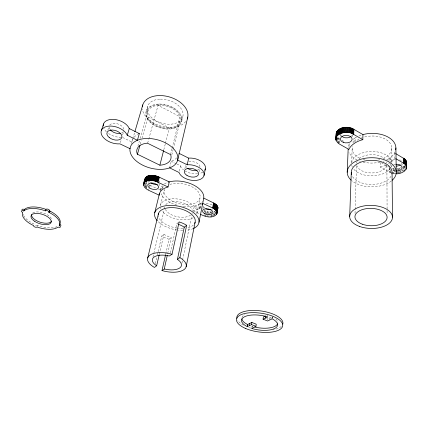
<?xml version="1.0" encoding="UTF-8"?>
<svg xmlns="http://www.w3.org/2000/svg" width="428" height="428" viewBox="0 0 428 428"><rect width="100%" height="100%" fill="white"/><g stroke="black" fill="none" stroke-linecap="round" stroke-linejoin="round"><path stroke-width="0.32" stroke-dasharray="2.14 1.6" d="M391.294 172.992L380.278 167.07L380.294 162.068M355.026 213.369L355.128 210.057M355.144 209.394L356.476 165.706M355.165 141.609L355.288 137.816A23.856 14.846 -0.9 0 1 356.454 137.137M354.074 142.331L354.202 138.544L355.288 137.816M351.645 162.319L352.148 148.441M353.057 143.091L353.191 139.309L354.202 138.544M352.244 136.671L352.314 134.772M349.013 146.89L349.109 144.38L348.001 143.755M339.495 142.808L339.688 139.041L337.232 136.981L337.061 140.127M340.495 136.339L340.592 134.451M338.04 143.113L338.307 138.089M338.473 143.45L338.735 138.426M338.939 143.765L339.195 138.742M337.387 140.507L337.553 137.367M337.644 142.759L337.911 137.736M160.42 190.305L160.495 189.502A22.069 12.241 12.5 0 1 162.271 185.822L161.335 189.615M271.983 318.94L272.224 316.741L267.773 318.807L266.665 318.352M272.278 318.282L272.401 317.18M269.833 319.919L270.073 317.726M267.586 315.976L267.709 314.874M267.65 319.903L267.773 318.807M251.814 327.334L252.162 326.168L251.964 327.768M271.941 318.427L272.224 316.741M215.279 214.011L215.621 212.133M215.755 213.171L216.21 210.656M213.422 215.321L214.112 211.56L215.033 211.261L214.118 216.274M213.781 215.808L214.583 211.421M214.77 214.84L215.455 211.079M211.646 216.868L211.988 214.99M212.293 216.167L212.523 214.915M210.651 213.219L210.881 211.972L212.021 211.919M210.528 216.959L210.758 215.707M211.223 213.208L211.459 211.956M211.095 216.926L211.443 215.049M211.555 214.423L211.903 212.545M208.527 215L209.115 211.876L210.881 211.972M208.773 216.926L209.008 215.68M209.126 215.054L209.709 211.93M210.068 213.208L210.298 211.962M207.575 213.577L207.928 211.705L209.115 211.876M207.575 216.798L208.522 211.801M205.215 216.284L205.456 215.038M205.579 214.412L206.173 211.293L203.996 210.474M205.798 216.445L206.034 215.198M206.157 214.572L206.751 211.453L206.173 211.293M206.981 213.46L207.339 211.587L206.751 211.453M204.274 211.956L204.52 210.704M204.092 215.915L204.333 214.663M204.814 212.17L205.055 210.918M205.247 212.989L205.611 211.116M202.915 208.944L203.53 205.804M200.379 208.789L194.344 205.975L193.317 210.977L194.232 210.747A22.192 12.161 12.4 0 0 199.036 208.607L200.47 207.452L201.47 202.407A22.069 12.241 12.5 0 0 202.583 201.096M199.036 208.607L200.042 203.573L201.47 202.407M199.79 208.045L200.796 203.011M196.885 213.47L199.978 198.1M181.932 263.113L182.467 260.518M182.601 259.871L191.712 215.739M199.057 171.879L199.683 168.867M170.339 252.83L176.737 223.849L179.107 221.923M167.712 253.52L171.296 237.465L170.719 237.31A14.354 7.26 12.2 0 1 164.379 234.533L163.961 234.25L161.763 236.037L157.124 255.901M184.843 168.755L185.656 165.149M165.754 253.938L169.065 239.225L171.296 237.465M159.339 254.189L163.961 234.25M179.279 171.2L180.525 165.813L177.042 164.111M155.327 263.589L156.974 256.538M152.978 256.966L164.191 209.79M164.341 209.142L164.957 206.558A14.033 7.495 12.4 0 0 164.908 207.543M181.633 121.622L182.81 116.737M171.805 154.947L173.067 149.752M173.228 149.105L180.038 121.194M160.575 204.937L164.288 189.647A18.345 10.176 12.5 0 0 184.725 204.589A18.345 10.176 12.5 0 0 198.373 191.926A18.345 10.176 12.5 0 0 169.788 184.543M169.638 167.867L171.237 161.276L171.847 161.046A24.353 14.67 15.3 0 0 177.224 157.311M161.961 188.973L162.742 185.806M170.585 154.46L171.997 148.693M172.158 148.051L179.862 116.662L158.076 105.304L148.891 138.651M162.672 188.363L163.143 186.464M160.2 190.61L160.666 188.716M158.997 185.747L159.473 183.847M163.796 149.773L165.272 143.99M165.433 143.348L169.36 127.924L148.002 117.021L142.08 137.902M148.35 190.144L148.682 188.887M149.335 186.367L149.666 185.11L149.142 184.826M149.875 186.635L150.207 185.377L149.666 185.11M146.146 187.967L147.141 184.19M146.397 188.935L147.061 186.415M148.495 182.376L148.826 181.108M144.942 185.907L145.943 182.119M144.899 187.539L146.237 182.494L147.307 183.559M145.226 187.897L146.558 182.852M145.916 186.993L146.916 183.211M144.685 185.533L145.354 183.013M147.649 143.145L148.709 139.293M140.282 144.225L141.363 140.432M137.912 146.098L139.368 141.015M140.095 138.474L147.724 111.783M146.125 111.28L147.526 106.422M131.364 143.626L132.627 139.341M132.814 138.704L134.686 132.327M122.59 134.981L123.895 130.738M120.386 142.636L121.129 140.229M107.824 130.139L109.012 126.511M37.188 226.482L37.552 225.508L38.21 225.743A19.426 9.004 18 0 0 58.251 225.802M37.552 225.508L37.536 225.545A1.792 0.813 17.9 0 1 34.957 225.347M349.478 143.631L349.023 144.562A23.856 14.846 -0.9 0 0 348.248 147.43M403.021 170.826L402.935 167.059L405.054 165.497M395.092 151.812A23.856 14.846 -0.9 0 1 394.643 152.748L394.097 153.663A23.856 14.846 -0.9 0 1 390.042 157.788L387.875 159.173A23.856 14.846 -0.9 0 1 386.693 159.794M388.576 163.838L389.512 163.25M401.32 167.776L396.933 168.659M380.278 167.07L381.428 166.781A23.995 14.787 -0.7 0 0 386.307 165.01M392.481 173.313L395.691 173.688M392.428 168.311L394.316 168.611M207.339 211.587L207.928 211.705M176.737 223.849L177.331 224.01M169.065 239.225L168.52 239.065A19.089 9.651 12.2 0 1 162.191 236.299L161.763 236.037M251.948 326.27L252.659 326.494M193.317 210.977L199.384 213.786M150.207 185.377L156.22 188.181M158.627 189.304L160.436 190.15M122.638 137.5L131.952 142.059L132.017 141.55A24.353 14.67 15.3 0 1 133.017 138.827M171.237 161.276L176.459 163.828M341.908 140.298L344.674 141.866M381.401 162.694L389.154 167.091M180.525 165.813L180.541 165.887A12.813 7.608 12.4 0 0 183.489 169.83M405.402 166.396L405.434 167.658M405.07 166.123L405.097 167.38M404.695 165.839L404.818 170.868M404.305 166.166L404.428 171.195M403.877 166.481L404 171.51M403.422 166.781L403.508 170.547M402.475 169.83L402.502 171.082M402.042 163.785L402.069 165.048M401.935 170.066L401.962 171.323M400.785 170.483L400.833 172.987M400.191 171.28L400.217 172.532M399.511 168.3L399.559 170.804M399.57 171.43L399.608 173.308M398.88 168.429L398.928 170.933M398.939 171.558L398.971 173.436M398.238 168.53L398.281 171.034M398.291 171.66L398.324 173.538M397.591 168.605L397.628 171.109M397.639 171.735L397.671 173.613M396.981 171.783L397.002 173.035M394.98 169.911L395.033 173.661M394.536 152.924L394.605 157.991L394.161 158.724A23.995 14.787 -0.7 0 1 391.064 162.078M394.322 169.237L394.381 173.613M393.674 168.536L393.733 173.538M393.043 168.439L393.102 173.436M391.807 148.061L391.952 162.843M390.716 170.922L390.732 172.794M390.518 163.426L390.539 165.936M390.042 157.788L390.069 161.565M390.165 169.456L390.192 172.58M389.64 167.348L389.678 172.345M389.159 167.717L389.191 172.088M388.993 158.499L389.02 162.276M387.875 159.173L387.88 160.43M386.901 165.593L387.089 209.929M387.089 210.587L387.105 213.898M199.02 169.14A7.244 4.301 12.4 0 1 197.88 169.879M186.72 167.423A7.244 4.301 12.4 0 1 185.757 165.401M186.442 163.271A7.244 4.301 12.4 0 1 186.661 163.052M188.871 161.891A7.244 4.301 12.4 0 1 196.035 162.597A7.244 4.301 12.4 0 1 199.994 166.818M202.786 172.152A12.813 7.608 12.4 0 1 199.785 173.415M197.629 173.805A12.813 7.608 12.4 0 1 185.292 171.093M185.704 121.536A23.337 15.178 16 0 1 160.821 126.051A23.337 15.178 16 0 1 142.38 108.905M134.178 137.179A24.353 14.67 15.3 0 1 137.634 134.429M123.104 132.065A7.736 4.681 18.5 0 1 121.622 133.001M109.745 129.101A7.736 4.681 18.5 0 1 109.038 126.811M109.664 125.094A7.736 4.681 18.5 0 1 117.716 123.895A7.736 4.681 18.5 0 1 123.97 129.497M121.156 137.281A13.685 8.282 18.5 0 1 108.273 133.343M106.428 131.819A13.685 8.282 18.5 0 1 103.924 128.416M23.722 215.626A19.426 9.004 18 0 0 33.668 223.881L34.251 224.202A1.792 0.813 17.9 0 0 34.208 224.625M23.412 214.958A19.426 9.004 18 0 1 23.176 214.3M32.239 213.358A10.534 4.879 18 0 1 32.507 213.117M32.812 212.893A10.534 4.879 18 0 1 43.602 213.069A10.534 4.879 18 0 1 51.718 219.446M281.308 326.42A23.262 9.491 8 0 1 275.413 329.26M274.289 329.528A23.262 9.491 8 0 1 273.107 329.753M250.728 328.083A23.262 9.491 8 0 1 248.54 327.377M243.489 325.189A23.262 9.491 8 0 1 237.62 320.299M241.964 317.426A18.169 7.41 8 0 1 244.859 314.575M275.798 318.881A18.169 7.41 8 0 1 277.852 322.439M160.366 206.226A18.655 9.967 12.4 0 1 180.755 199.534A18.655 9.967 12.4 0 1 196.682 214.091M193.247 217.708A18.655 9.967 12.4 0 1 162.057 210.967M160.88 208.928A18.655 9.967 12.4 0 1 160.639 208.243M192.236 212.962A14.033 7.495 12.4 0 1 192.033 213.417M190.669 215.033A14.033 7.495 12.4 0 1 176.716 216.627A14.033 7.495 12.4 0 1 165.272 209.078M165.764 204.734A14.033 7.495 12.4 0 1 180.242 202.059A14.033 7.495 12.4 0 1 192.375 210.501M200.042 203.573A22.069 12.241 12.5 0 1 195.259 205.74L194.125 206.029A22.069 12.241 12.5 0 1 184.227 206.553M183.773 206.51A22.069 12.241 12.5 0 1 182.852 206.398M176.919 205.151A22.069 12.241 12.5 0 1 161.03 193.611M164.4 183.992A22.069 12.241 12.5 0 1 167.241 182.547M201.069 206.815A22.192 12.161 12.4 0 1 200.47 207.452M212.534 209.196A5.264 2.878 10.7 0 1 212.299 209.303M204.75 208.083A5.264 2.878 10.7 0 1 203.937 204.937M206.189 203.84A5.264 2.878 10.7 0 1 212.486 205.205M158.884 183.746A5.489 3.076 14.3 0 1 158.451 183.987M150.191 182.344A5.489 3.076 14.3 0 1 149.377 181.301M159.484 180.905A5.489 3.076 14.3 0 1 159.847 181.97M193.365 225.058A18.832 9.839 12.3 0 1 187.159 227.931M182.933 228.424A18.832 9.839 12.3 0 1 178.316 228.236M177.133 228.087A18.832 9.839 12.3 0 1 158.365 216.258M193.499 228.488A22.652 11.84 12.3 0 1 186.763 230.237M182.799 230.446A22.652 11.84 12.3 0 1 178.626 230.2M177.213 230.018A22.652 11.84 12.3 0 1 158.018 221.474M391.235 181.081A24.519 14.547 0 0 1 352.078 180.969M401.812 163.421A5.751 3.445 -2 0 1 401.229 164.266M390.609 162.126A5.751 3.445 -2 0 1 395.477 159.243M399.763 159.826A5.751 3.445 -2 0 1 400.827 160.446M401.25 160.81A5.751 3.445 -2 0 1 401.427 161.008M391.599 165.882A20.18 12.187 -0.4 0 1 390.935 167.428M389.94 168.905A20.18 12.187 -0.4 0 1 371.707 175.849A20.18 12.187 -0.4 0 1 353.555 168.969M352.228 166.765A20.18 12.187 -0.4 0 1 351.746 165.219M351.656 162.849A20.18 12.187 -0.4 0 1 371.772 151.475A20.18 12.187 -0.4 0 1 391.904 162.683M364.71 136.939A19.832 12.342 -0.9 0 1 389.491 142.396A19.832 12.342 -0.9 0 1 383.194 158.424M379.85 159.607A19.832 12.342 -0.9 0 1 378.668 159.906M365.009 159.981A19.832 12.342 -0.9 0 1 362.703 159.355M359.536 158.087A19.832 12.342 -0.9 0 1 352.56 146.039M357.203 140.266A19.832 12.342 -0.9 0 1 359.081 139.105M361.195 138.105A19.832 12.342 -0.9 0 1 362.323 137.666M395.221 171.056A5.783 3.429 -1.8 0 1 392.546 170.333M391.122 166.289A5.783 3.429 -1.8 0 1 392.209 165.347M393.739 164.657A5.783 3.429 -1.8 0 1 395.547 164.288M384.162 160.891A23.856 14.846 -0.9 0 1 383.274 161.212M380.021 162.137A23.856 14.846 -0.9 0 1 362.265 161.864M360.462 161.319A23.856 14.846 -0.9 0 1 359.59 161.008M357.107 159.949A23.856 14.846 -0.9 0 1 348.959 152.186M358.99 135.922A23.856 14.846 -0.9 0 1 361.772 134.922M352.212 134.879A5.864 3.788 0.5 0 1 351.709 135.804M341.405 135.954A5.864 3.788 0.5 0 1 340.624 134.312M391.01 176.208A20.384 12.091 0 0 1 371.616 184.495A20.384 12.091 0 0 1 352.292 176.17M386.639 165.406A15.178 9.165 -0.3 0 1 371.697 172.96A15.178 9.165 -0.3 0 1 356.781 165.497M356.583 163.121A15.178 9.165 -0.3 0 1 357.107 161.356M359.215 158.638A15.178 9.165 -0.3 0 1 383.552 158.012M384.157 158.499A15.178 9.165 -0.3 0 1 384.708 159.007M386.554 161.805A15.178 9.165 -0.3 0 1 386.842 163.004M159.708 99.162L158.574 99.253A18.383 11.952 16 0 0 147.751 112.002L148.088 112.815A18.383 11.952 16 0 0 170.296 124.216L171.387 124.141A18.383 11.952 16 0 0 182.719 111.943L182.43 111.12A18.383 11.952 16 0 0 159.708 99.162M158.355 104.068L157.215 104.159A18.49 11.904 15.9 0 0 146.371 116.839L146.708 117.652A18.49 11.904 15.9 0 0 169.065 129.047L170.162 128.978A18.49 11.904 15.9 0 0 181.526 116.849L181.237 116.025A18.49 11.904 15.9 0 0 158.355 104.068M158.526 104.459L157.418 104.544A17.939 11.545 15.9 0 0 146.89 116.839L147.216 117.63A17.939 11.545 15.9 0 0 168.916 128.694L169.98 128.625A17.939 11.545 15.9 0 0 180.991 116.849L180.707 116.047A17.939 11.545 15.9 0 0 158.526 104.459M158.858 105.24L157.825 105.32A16.826 10.828 15.9 0 0 147.928 116.839L148.232 117.582A16.826 10.828 15.9 0 0 168.605 127.977L169.606 127.908A16.826 10.828 15.9 0 0 179.926 116.849L179.658 116.095A16.826 10.828 15.9 0 0 158.858 105.24"/><path stroke-width="0.64" d="M217.686 209.025C218.719 206.221 215.771 203.947 213.529 202.915L203.76 198.105A22.069 12.241 12.5 0 0 192.803 184.629A22.069 12.241 12.5 0 0 169.483 181.825L168.332 182.162M362.826 139.672L353.721 134.44C347.44 128.507 327.907 135.81 339.431 144.065L348.911 149.399L349.28 148.65A23.995 14.787 -0.7 0 1 353.014 144.354L355.122 142.872A23.995 14.787 -0.7 0 1 361.644 139.999L362.826 139.672L362.949 134.59L353.897 129.352C348.429 125.602 336.183 126.656 336.226 134.911M349.692 216.498L351.286 172.318M352.688 133.846L352.87 128.758M353.218 134.13L353.4 129.047M353.721 134.44L353.897 129.352M351.543 133.338L351.736 128.256M352.126 133.579L352.314 128.496M349.66 132.776L349.858 127.694M350.307 132.937L350.505 127.854M350.933 133.124L351.131 128.042M348.322 132.536L348.531 127.453M347.22 172.243L348.162 149.056M348.997 132.643L349.205 127.56M346.953 132.412L347.172 127.33M347.643 132.461L347.852 127.378M345.567 132.402L345.797 127.325M346.263 132.391L346.482 127.314M344.198 132.514L344.433 127.437M344.882 132.445L345.112 127.367M342.865 132.739L343.112 127.667M343.529 132.61L343.764 127.539M341.598 133.071L341.849 128.004M342.223 132.894L342.47 127.822M339.853 133.766L340.11 128.705M340.41 133.509L340.667 128.448M340.993 133.279L341.244 128.213M338.366 134.665L338.634 129.609M338.826 134.349L339.094 129.288M339.324 134.044L339.586 128.983M336.868 136.125L337.146 131.075M337.184 135.735L337.457 130.684M337.542 135.366L337.815 130.31M337.933 135.007L338.206 129.952M143.621 184.559C143.722 180.686 145.247 175.721 149.789 175.496C153.069 175.02 156.466 175.721 159.398 177.224L169.258 181.889L168.038 186.988L167.107 187.255A22.192 12.161 12.4 0 0 162.362 189.631L161.024 190.883A22.192 12.161 12.4 0 0 159.253 194.537L159.195 195.179L148.896 190.412C146.536 189.272 143.813 187.432 143.621 184.559L145.306 178.118M335.846 139.073L336.199 133.167M335.873 139.512L336.301 132.733M335.948 139.945L336.194 135.537M336.066 140.373L336.205 137.853M336.167 137.351L336.451 132.306M336.36 136.933L336.638 131.888M336.595 136.521L336.873 131.476M144.974 179.503L145.162 178.444M395.691 173.688C401.325 174.801 411.731 168.097 403.625 163.191L395.729 158.644M265.055 316.169L263.343 316.988L263.086 319.176L265.376 318.09L265.627 315.891M263.086 319.176L267.527 320.995L272.219 318.833L272.802 319.144A18.206 7.372 8 0 1 274.316 328.672A18.206 7.372 8 0 1 252.392 328.624L251.675 328.404L255.971 326.355L256.233 324.205L251.841 322.455L247.555 324.51L246.983 324.215A18.169 7.41 8 0 1 241.852 318.871M265.376 318.09L267.698 316.966L266.954 316.731A18.206 7.372 8 0 0 244.741 316.666A18.206 7.372 8 0 0 246.705 326.35L247.277 326.644L251.568 324.606L251.841 322.455M249.433 325.644L249.711 323.504M247.277 326.644L247.555 324.51M247.496 326.543L247.775 324.408M200.598 214.348C205.253 216.836 212.561 218.847 216.627 214.364L217.884 207.377M216.627 214.364L217.922 207.719M216.782 214.059L217.922 208.056M216.9 213.749L216.894 212.079L215.915 210.362L216.83 205.306M216.188 210.699L217.103 205.643M216.418 211.041L217.333 205.991M216.616 211.389L217.531 206.333M216.777 211.732L217.686 206.681M216.894 212.079L217.804 207.029M406.365 163.223L406.14 160.842L404.781 159.039L395.659 153.577M215.915 210.362L214.487 209.078L215.418 204.017M214.893 209.388L215.819 204.327M215.268 209.704L216.188 204.643M215.61 210.03L216.525 204.969M214.487 209.078L213.101 208.233L214.037 203.166M213.593 208.5L214.524 203.439M214.054 208.784L214.984 203.723M213.101 208.233L212.593 207.976L213.529 202.915M198.993 222.276L203.76 198.105M204.028 175.491L205.365 168.862M186.164 266.724L195.12 222.234M179.883 257.608L180.381 257.945A19.731 9.132 12 0 1 183.976 269.645A19.731 9.132 12 0 1 162.64 270.753L162.009 270.571L164.593 269.019A14.841 6.869 12 0 0 179.744 267.949A14.841 6.869 12 0 0 177.668 259.566L177.438 259.379L179.883 257.608L186.651 225.326L186.217 225.048A19.089 9.651 12.2 0 0 179.68 222.095L179.107 221.923L172.04 254.253L169.285 255.998A14.841 6.869 12 0 0 153.989 257.11A14.841 6.869 12 0 0 156.418 265.617L156.653 265.767L159.189 254.831M177.438 259.379L184.249 227.225L186.651 225.326M164.272 268.934L167.278 255.446M187.79 117.053L177.641 160.099L187.143 164.775L188.743 158.103A12.813 7.608 12.4 0 1 201.85 161.795A12.813 7.608 12.4 0 1 204.766 170.242M162.009 270.571L165.609 254.58M179.091 153.925L179.214 153.433L188.63 158.114M147.697 257.95L158.456 213.663M154.733 212.727L159.425 193.756M168.038 186.988L156.99 181.798L158.285 176.694M157.563 182.055L158.852 176.951M158.114 182.328L159.398 177.224M156.99 181.798L155.797 181.349L157.097 176.24M159.869 165.192L160.126 165.181A17.591 10.438 15.2 0 0 170.654 154.636L147.387 143.161A17.591 10.438 15.2 0 0 137.329 154.171L159.869 165.192L163.635 150.415M156.402 181.563L157.697 176.459M155.797 181.349L154.561 180.98L155.867 175.876M155.187 181.151L156.488 176.047M143.706 183.853C144.958 180.359 149.554 180.209 152.668 180.605L153.984 175.501M152.668 180.605L153.299 180.707L154.615 175.603M153.299 180.707L153.93 180.83L155.241 175.726M151.41 180.472L152.732 175.373M152.036 180.525L153.358 175.421M149.591 180.466L150.924 175.373M150.185 180.445L151.517 175.346M150.79 180.445L152.122 175.346M147.911 180.691L149.254 175.598M148.452 180.589L149.789 175.496M149.014 180.514L150.351 175.421M146.012 181.317L147.36 176.229M146.446 181.124L147.794 176.036M146.906 180.958L148.254 175.871M147.398 180.809L148.741 175.721M144.129 182.868L145.488 177.797M143.642 184.928L144.825 180.498M143.706 185.297L144.043 184.035M144.354 182.569L145.707 177.492M144.611 182.28L145.969 177.203M144.91 182.012L146.264 176.935M145.242 181.761L146.595 176.678M145.611 181.531L146.965 176.443M137.409 154.347L139.924 145.493M103.292 126.1A13.685 8.282 18.5 0 1 114.303 119.433A13.685 8.282 18.5 0 1 129.235 128.534L139.325 133.611L137.393 140.298L127.212 135.221A13.792 8.223 18.3 0 0 110.06 126.057A13.792 8.223 18.3 0 0 101.998 135.58A13.792 8.223 18.3 0 0 119.91 143.851L130.005 148.671M134.879 131.69L142.759 104.919M127.244 135.307L129.267 128.614M101.334 130.572L103.56 123.922M59.198 225.706L59.364 225.412A19.458 8.977 17.9 0 0 49.488 212.636L48.846 212.341A1.873 0.888 18 0 0 47.877 210.892A1.873 0.888 18 0 0 45.518 210.811L44.769 210.646A19.458 8.977 17.9 0 0 24.075 210.742L23.717 210.951A1.867 0.861 18.7 0 0 21.48 210.961A1.867 0.861 18.7 0 0 22.668 212.39L22.62 212.732A19.458 8.977 17.9 0 0 33.122 225.347L33.705 225.663A1.798 0.808 17.8 0 0 34.818 227.001A1.798 0.808 17.8 0 0 36.995 227.011L37.669 227.209A19.458 8.977 17.9 0 0 57.737 227.279L58.112 227.081A1.803 0.835 17.1 0 0 60.337 227.086A1.803 0.835 17.1 0 0 59.289 225.733L59.54 224.716M48.846 212.341L49.391 210.833A1.873 0.888 18 0 0 48.428 209.388A1.873 0.888 18 0 0 46.069 209.303L45.464 210.902M49.488 212.636L50.033 211.127L49.391 210.833M23.802 210.993L24.658 209.249A19.426 9.004 18 0 1 45.32 209.142L46.015 209.394M217.108 209.907L217.338 209.624M156.653 265.767L154.428 267.43L153.925 267.147A19.731 9.132 12 0 1 149.741 255.232A19.731 9.132 12 0 1 171.371 254.093L172.04 254.253M138.715 133.873L139.325 133.611M362.949 134.59L363.233 134.51A23.856 14.846 -0.9 0 1 395.697 149.891M187.143 164.775L187.255 164.764A12.91 7.554 12.3 0 1 203.61 172.083A12.91 7.554 12.3 0 1 194.654 180.472A12.91 7.554 12.3 0 1 179.022 172.473L169.638 167.867M153.93 180.83L154.561 180.98M251.568 324.606L255.971 326.355M212.593 207.976L202.728 203.332L202.599 203.958A22.192 12.161 12.4 0 1 202.348 204.712M24.385 209.506L24.3 209.463A1.867 0.861 18.8 0 0 22.55 209.206A1.867 0.861 18.8 0 0 22.026 209.929M184.249 227.225L183.826 226.931A14.354 7.26 12.2 0 0 178.241 224.288M406.45 162.019L406.573 167.867M406.391 161.624L406.498 168.268M406.284 161.228L406.418 166.283M406.14 160.842L406.274 165.893M405.947 160.457L406.081 165.513M405.99 168.172L406.022 169.435M405.717 160.088L405.851 165.144M405.444 159.724L405.573 164.785M405.134 159.376L405.257 164.438M404.781 159.039L404.904 164.101M404.39 158.718L404.514 163.78M403.962 158.419L404.086 163.48M403.508 158.13L403.625 163.191M395.895 147.938L396.253 172.216M392.048 172.302L392.503 217.199M142.374 106.877A23.337 15.178 16 0 1 168.76 96.76A23.337 15.178 16 0 1 187.234 118.947M197.18 170.151A7.244 4.301 12.4 0 1 187.539 168.225M120.466 133.338A7.736 4.681 18.5 0 1 110.215 129.748M60.637 225.759A1.803 0.835 17.1 0 0 59.802 224.251L59.877 223.93A19.426 9.004 18 0 0 50.033 211.127M51.585 221.062A10.534 4.879 18 0 1 40.066 222.175A10.534 4.879 18 0 1 31.597 214.487M236.861 318.379A23.262 9.491 8 0 1 260.406 310.872A23.262 9.491 8 0 1 282.79 324.178M277.569 323.868A18.169 7.41 8 0 1 254.826 327.072M158.253 214.936A18.832 9.839 12.3 0 1 179.38 208.527A18.832 9.839 12.3 0 1 194.644 223.437M157.285 220.693A22.652 11.84 12.3 0 1 163.838 206.093A22.652 11.84 12.3 0 1 193.312 212.438A22.652 11.84 12.3 0 1 193.499 228.488M157.381 184.334A5.489 3.076 14.3 0 1 150.902 182.916M211.202 209.602A5.264 2.878 10.7 0 1 205.75 208.72M351.639 174.656A20.384 12.091 0 0 1 371.028 160.318A20.384 12.091 0 0 1 391.893 173.891M400.314 164.994A5.751 3.445 -2 0 1 396.264 166.085M395.927 164.256A5.783 3.429 -1.8 0 1 402.122 167.541A5.783 3.429 -1.8 0 1 395.964 171.098M351.094 136.43A5.864 3.788 0.5 0 1 341.833 136.366M351.179 180.209A24.519 14.547 0 0 1 355.716 161.27A24.519 14.547 0 0 1 387.95 161.351A24.519 14.547 0 0 1 392.155 180.311M130.069 148.168L129.946 149.121A24.54 14.568 15.2 0 0 143.129 165.395A24.54 14.568 15.2 0 0 169.092 168.065L170.248 167.637A24.54 14.568 15.2 0 0 177.524 160.586L177.748 159.66A24.54 14.568 15.2 0 0 164.914 142.572A24.54 14.568 15.2 0 0 137.944 140.068L136.778 140.555A24.54 14.568 15.2 0 0 130.069 148.168M109.231 137.522A7.795 4.649 18.3 0 0 121.75 137.693A7.795 4.649 18.3 0 0 112.238 130.042A7.795 4.649 18.3 0 0 109.231 137.522M187.02 175.475A7.297 4.269 12.3 0 0 198.555 174.287A7.297 4.269 12.3 0 0 188.737 168.284A7.297 4.269 12.3 0 0 187.02 175.475M34.374 221.148A10.55 4.869 17.9 0 0 51.06 222.544A10.55 4.869 17.9 0 0 37.926 213.449A10.55 4.869 17.9 0 0 34.374 221.148M245.774 328.544A23.315 9.443 8 0 0 282.576 326.361A23.315 9.443 8 0 0 250.492 312.724A23.315 9.443 8 0 0 245.774 328.544M149.811 188.117A5.521 3.055 14.3 0 0 158.521 187.651A5.521 3.055 14.3 0 0 151.212 183.007A5.521 3.055 14.3 0 0 149.811 188.117M204.466 213.556A5.297 2.857 10.7 0 0 212.925 212.887A5.297 2.857 10.7 0 0 205.884 208.794A5.297 2.857 10.7 0 0 204.466 213.556M359.327 226.369A21.411 11.535 1.3 0 0 392.465 217.959A21.411 11.535 1.3 0 0 361.5 206.451A21.411 11.535 1.3 0 0 359.327 226.369M343.261 142.358A5.896 3.772 0.6 0 0 352.153 139.202A5.896 3.772 0.6 0 0 343.352 135.826A5.896 3.772 0.6 0 0 343.261 142.358M362.259 224.186A16.104 8.678 1.4 0 0 387.099 217.777A16.104 8.678 1.4 0 0 363.709 209.201A16.104 8.678 1.4 0 0 362.259 224.186"/></g></svg>
